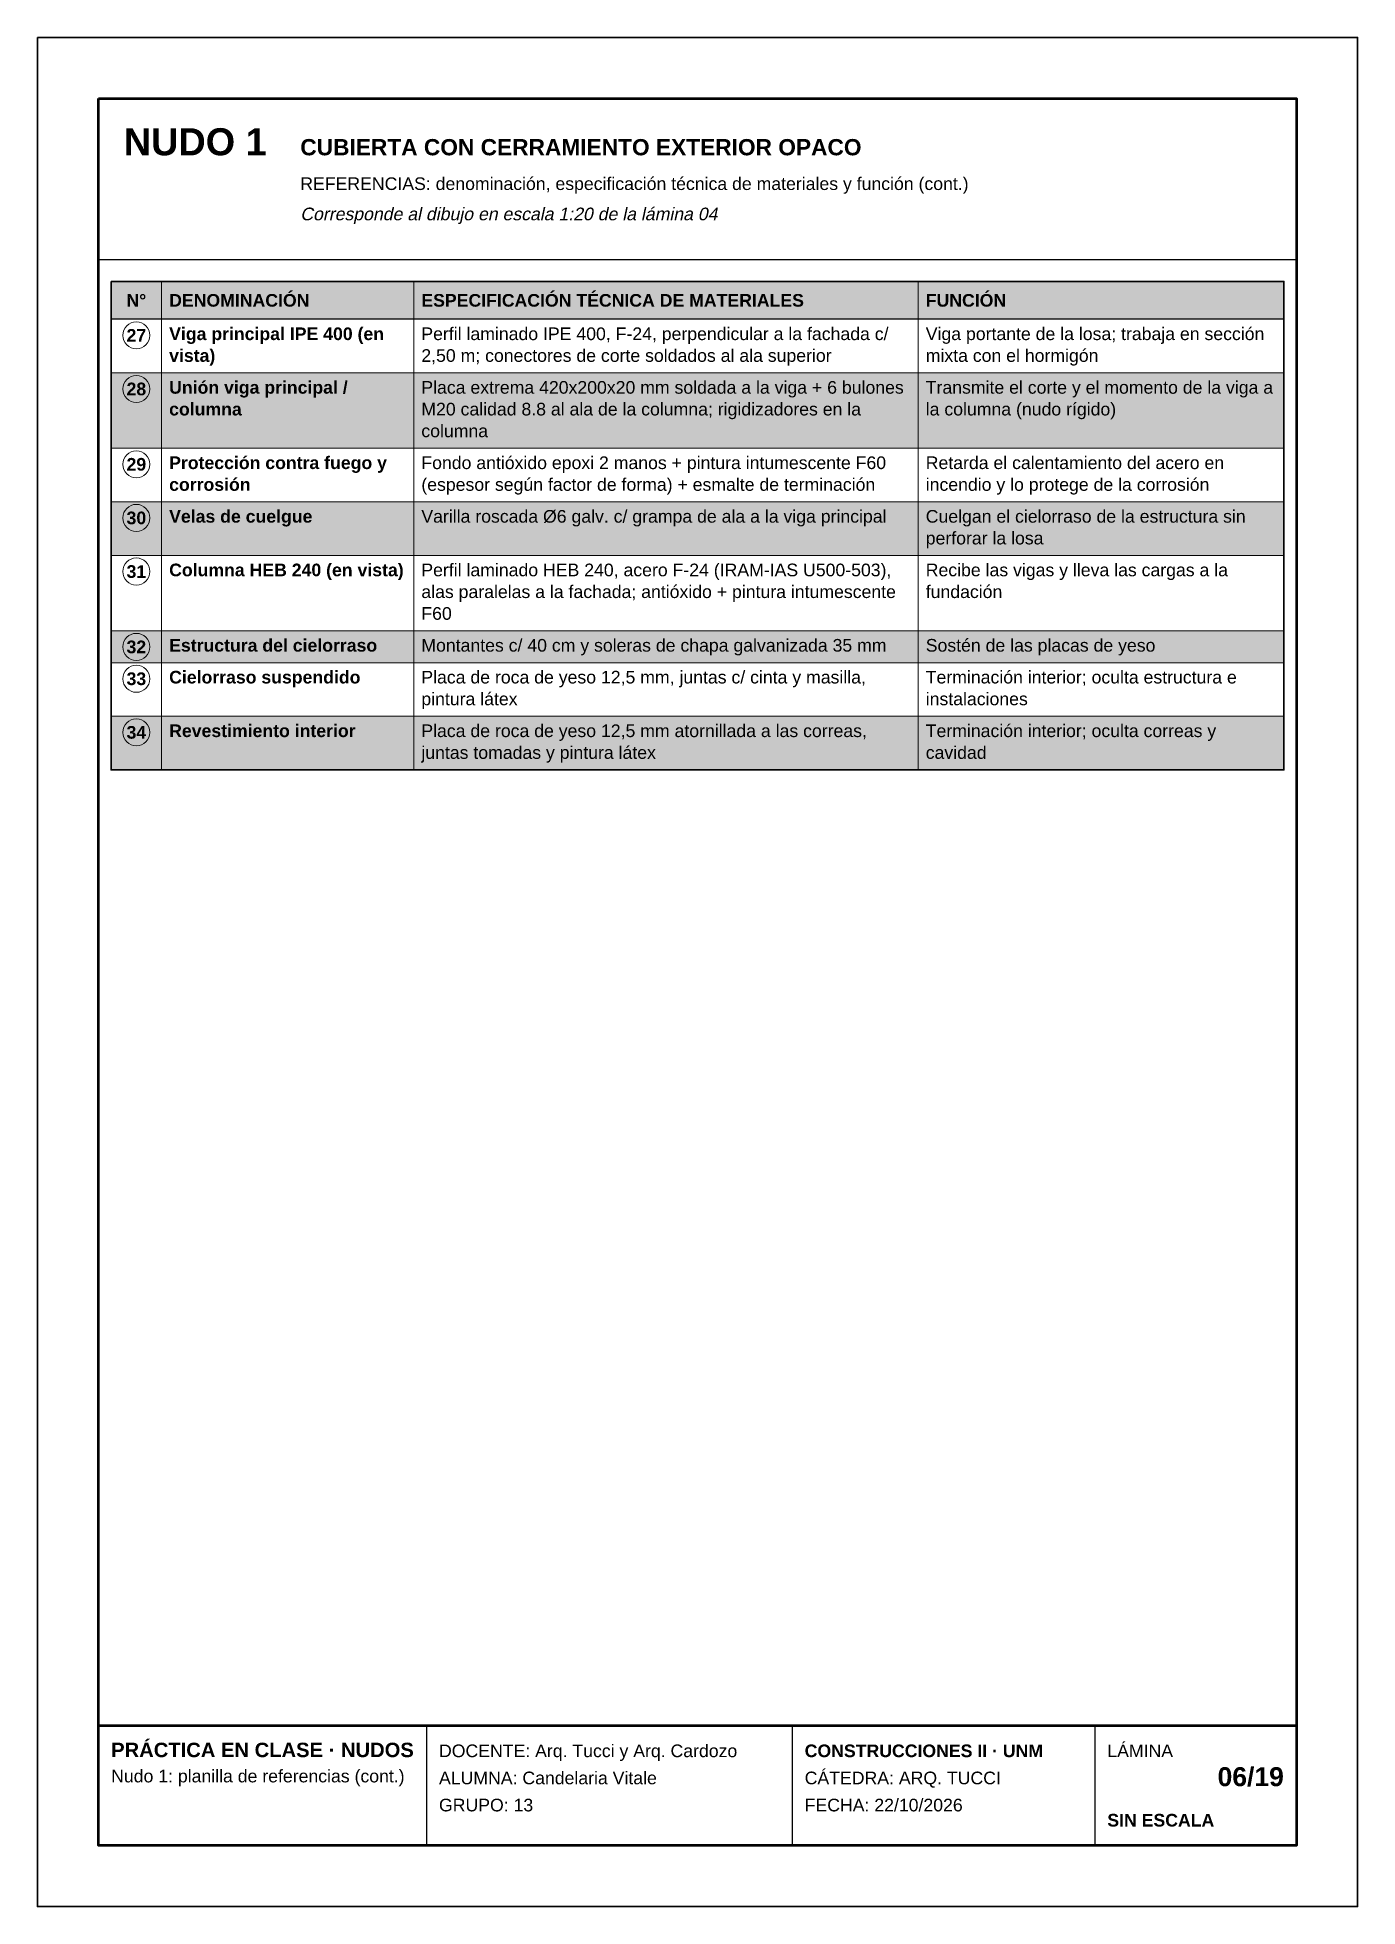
# Model space of a CAD drawing. Header units: millimetres. Extents: x 6 to 4194, y 6 to 5934.
import ezdxf
from ezdxf.enums import TextEntityAlignment as Align

# ---------------------------------------------------------------- set-up
doc = ezdxf.new("R2010")
doc.units = ezdxf.units.MM
doc.header["$LTSCALE"] = 20
for name, color, linetype in [('X-MARCO', 7, 'Continuous'), ('X-ROTULO', 7, 'Continuous'), ('X-TABLA', 7, 'Continuous'), ('X-TEXTOS', 7, 'Continuous')]:
    doc.layers.add(name, color=color, linetype=linetype)
doc.styles.add('ARIAL', font='arial.ttf')
doc.styles.add('ARIAL-B', font='arialbd.ttf')

msp = doc.modelspace()

# ---------------------------------------------------------------- hatches: boundary and pattern name
at = {"layer": 'X-TABLA', "true_color": 0xd9d9d9}
h = msp.add_hatch(color=254, dxfattribs=at)
h.dxf.hatch_style = 1
h.paths.add_polyline_path([(240, 5160), (3960, 5160), (3960, 5040), (240, 5040)])
at = {"layer": 'X-TABLA', "true_color": 0xf2f2f2}
h = msp.add_hatch(color=7, dxfattribs=at)
h.dxf.hatch_style = 1
h.paths.add_polyline_path([(240, 4870), (3960, 4870), (3960, 4631), (240, 4631)])
h = msp.add_hatch(color=7, dxfattribs=at)
h.dxf.hatch_style = 1
h.paths.add_polyline_path([(240, 4461), (3960, 4461), (3960, 4291), (240, 4291)])
h = msp.add_hatch(color=7, dxfattribs=at)
h.dxf.hatch_style = 1
h.paths.add_polyline_path([(240, 4052), (3960, 4052), (3960, 3951), (240, 3951)])
h = msp.add_hatch(color=7, dxfattribs=at)
h.dxf.hatch_style = 1
h.paths.add_polyline_path([(240, 3781), (3960, 3781), (3960, 3611), (240, 3611)])

# ---------------------------------------------------------------- linework, layer by layer
at = {"layer": 'X-MARCO', "lineweight": 30}
msp.add_lwpolyline([(6, 5934), (4194, 5934), (4194, 6), (6, 6)], close=True, dxfattribs=at)
at = {"layer": 'X-MARCO', "lineweight": 50}
msp.add_lwpolyline([(200, 5740), (4000, 5740), (4000, 200), (200, 200)], close=True, dxfattribs=at)
at = {"layer": 'X-ROTULO', "lineweight": 50}
msp.add_lwpolyline([(200, 580), (4000, 580), (4000, 200), (200, 200)], close=True, dxfattribs=at)
at = {"layer": 'X-ROTULO', "lineweight": 25}
for points in [[(1240, 580), (1240, 200)], [(2400, 580), (2400, 200)], [(3360, 580), (3360, 200)]]:
    msp.add_lwpolyline(points, dxfattribs=at)
at = {"layer": 'X-TABLA', "lineweight": 25}
msp.add_lwpolyline([(240, 5160), (3960, 5160), (3960, 5040), (240, 5040)], close=True, dxfattribs=at)
at = {"layer": 'X-TABLA', "lineweight": 30}
msp.add_lwpolyline([(240, 5160), (3960, 5160), (3960, 3611), (240, 3611)], close=True, dxfattribs=at)
at = {"layer": 'X-TABLA', "lineweight": 13}
for points in [[(400, 5160), (400, 3611)], [(1200, 5160), (1200, 3611)], [(2800, 5160), (2800, 3611)], [(240, 4870), (3960, 4870)], [(240, 4631), (3960, 4631)], [(240, 4461), (3960, 4461)], [(240, 4291), (3960, 4291)], [(240, 4052), (3960, 4052)], [(240, 3951), (3960, 3951)], [(240, 3781), (3960, 3781)], [(240, 3611), (3960, 3611)]]:
    msp.add_lwpolyline(points, dxfattribs=at)
at = {"layer": 'X-TABLA', "lineweight": 18}
for centre in [(320, 4989), (320, 4819), (320, 4580), (320, 4410), (320, 4240), (320, 4001), (320, 3900), (320, 3730)]:
    msp.add_circle(centre, 43, dxfattribs=at)
at = {"layer": 'X-TEXTOS', "lineweight": 25}
msp.add_lwpolyline([(200, 5230), (4000, 5230)], dxfattribs=at)

# ---------------------------------------------------------------- texts
at = {"layer": 'X-ROTULO'}
for s, height, style, p in [('PRÁCTICA EN CLASE · NUDOS', 45.824, 'ARIAL-B', (240, 480)), ('DOCENTE: Arq. Tucci y Arq. Cardozo', 40.096, 'ARIAL', (1280, 480)), ('CONSTRUCCIONES II · UNM', 40.096, 'ARIAL-B', (2440, 480)), ('LÁMINA', 40.1, 'ARIAL', (3400, 480)), ('Nudo 1: planilla de referencias (cont.)', 40.096, 'ARIAL', (240, 400)), ('ALUMNA: Candelaria Vitale', 40.096, 'ARIAL', (1280, 394)), ('CÁTEDRA: ARQ. TUCCI', 40.096, 'ARIAL', (2440, 394)), ('GRUPO: 13', 40.1, 'ARIAL', (1280, 308)), ('FECHA: 22/10/2026', 40.096, 'ARIAL', (2440, 308)), ('SIN ESCALA', 40.1, 'ARIAL-B', (3400, 260))]:
    msp.add_text(s, height=height, dxfattribs=dict(at, style=style)).set_placement(p)
at = {"layer": 'X-ROTULO', "style": 'ARIAL-B'}
msp.add_text('06/19', height=60.14, dxfattribs=at).set_placement((3960, 388), align=Align.RIGHT)
at = {"layer": 'X-TABLA', "style": 'ARIAL-B'}
for s, p in [('N°', (320, 5080)), ('27', (320, 4969)), ('28', (320, 4799)), ('29', (320, 4560)), ('30', (320, 4390)), ('31', (320, 4220)), ('32', (320, 3981)), ('33', (320, 3880)), ('34', (320, 3710))]:
    msp.add_text(s, height=40.1, dxfattribs=at).set_placement(p, align=Align.CENTER)
at = {"layer": 'X-TABLA'}
for s, height, style, p in [('DENOMINACIÓN', 40.096, 'ARIAL-B', (424, 5080)), ('ESPECIFICACIÓN TÉCNICA DE MATERIALES', 40.096, 'ARIAL-B', (1224, 5080)), ('FUNCIÓN', 40.1, 'ARIAL-B', (2824, 5080)), ('Viga principal IPE 400 (en', 40.096, 'ARIAL-B', (424, 4974)), ('Perfil laminado IPE 400, F-24, perpendicular a la fachada c/', 40.096, 'ARIAL', (1224, 4974)), ('Viga portante de la losa; trabaja en sección', 40.096, 'ARIAL', (2824, 4974)), ('vista)', 40.1, 'ARIAL-B', (424, 4905)), ('2,50 m; conectores de corte soldados al ala superior', 40.096, 'ARIAL', (1224, 4905)), ('mixta con el hormigón', 40.096, 'ARIAL', (2824, 4905)), ('Unión viga principal /', 40.096, 'ARIAL-B', (424, 4804)), ('Placa extrema 420x200x20 mm soldada a la viga + 6 bulones', 40.096, 'ARIAL', (1224, 4804)), ('Transmite el corte y el momento de la viga a', 40.096, 'ARIAL', (2824, 4804)), ('columna', 40.1, 'ARIAL-B', (424, 4735)), ('M20 calidad 8.8 al ala de la columna; rigidizadores en la', 40.096, 'ARIAL', (1224, 4735)), ('la columna (nudo rígido)', 40.096, 'ARIAL', (2824, 4735)), ('columna', 40.1, 'ARIAL', (1224, 4666)), ('Protección contra fuego y', 40.096, 'ARIAL-B', (424, 4565)), ('Fondo antióxido epoxi 2 manos + pintura intumescente F60', 40.096, 'ARIAL', (1224, 4565)), ('Retarda el calentamiento del acero en', 40.096, 'ARIAL', (2824, 4565)), ('corrosión', 40.1, 'ARIAL-B', (424, 4496)), ('(espesor según factor de forma) + esmalte de terminación', 40.096, 'ARIAL', (1224, 4496)), ('incendio y lo protege de la corrosión', 40.096, 'ARIAL', (2824, 4496)), ('Velas de cuelgue', 40.096, 'ARIAL-B', (424, 4395)), ('Varilla roscada Ø6 galv. c/ grampa de ala a la viga principal', 40.096, 'ARIAL', (1224, 4395)), ('Cuelgan el cielorraso de la estructura sin', 40.096, 'ARIAL', (2824, 4395)), ('perforar la losa', 40.096, 'ARIAL', (2824, 4326)), ('Columna HEB 240 (en vista)', 40.096, 'ARIAL-B', (424, 4225)), ('Perfil laminado HEB 240, acero F-24 (IRAM-IAS U500-503),', 40.096, 'ARIAL', (1224, 4225)), ('Recibe las vigas y lleva las cargas a la', 40.096, 'ARIAL', (2824, 4225)), ('alas paralelas a la fachada; antióxido + pintura intumescente', 40.096, 'ARIAL', (1224, 4156)), ('fundación', 40.1, 'ARIAL', (2824, 4156)), ('F60', 40.1, 'ARIAL', (1224, 4087)), ('Estructura del cielorraso', 40.096, 'ARIAL-B', (424, 3986)), ('Montantes c/ 40 cm y soleras de chapa galvanizada 35 mm', 40.096, 'ARIAL', (1224, 3986)), ('Sostén de las placas de yeso', 40.096, 'ARIAL', (2824, 3986)), ('Cielorraso suspendido', 40.096, 'ARIAL-B', (424, 3885)), ('Placa de roca de yeso 12,5 mm, juntas c/ cinta y masilla,', 40.096, 'ARIAL', (1224, 3885)), ('Terminación interior; oculta estructura e', 40.096, 'ARIAL', (2824, 3885)), ('pintura látex', 40.096, 'ARIAL', (1224, 3816)), ('instalaciones', 40.096, 'ARIAL', (2824, 3816)), ('Revestimiento interior', 40.096, 'ARIAL-B', (424, 3715)), ('Placa de roca de yeso 12,5 mm atornillada a las correas,', 40.096, 'ARIAL', (1224, 3715)), ('Terminación interior; oculta correas y', 40.096, 'ARIAL', (2824, 3715)), ('juntas tomadas y pintura látex', 40.096, 'ARIAL', (1224, 3646)), ('cavidad', 40.1, 'ARIAL', (2824, 3646))]:
    msp.add_text(s, height=height, dxfattribs=dict(at, style=style)).set_placement(p)
at = {"layer": 'X-TEXTOS'}
for s, height, style, p in [('NUDO 1', 85.92, 'ARIAL-B', (280, 5560)), ('CUBIERTA CON CERRAMIENTO EXTERIOR OPACO', 51.552, 'ARIAL-B', (840, 5560)), ('REFERENCIAS: denominación, especificación técnica de materiales y función (cont.)', 40.096, 'ARIAL', (840, 5450))]:
    msp.add_text(s, height=height, dxfattribs=dict(at, style=style)).set_placement(p)
at = {"layer": 'X-TEXTOS', "style": 'ARIAL', "oblique": 12}
msp.add_text('Corresponde al dibujo en escala 1:20 de la lámina 04', height=40.096, dxfattribs=at).set_placement((840, 5354))

doc.saveas('drawing.dxf')
